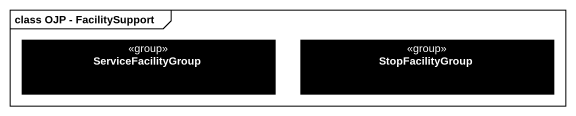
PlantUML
@startuml
mainframe class OJP - FacilitySupport
hide circle
hide empty members
class ServiceFacilityGroup <<group>> #000000
class StopFacilityGroup <<group>> #000000
@enduml
